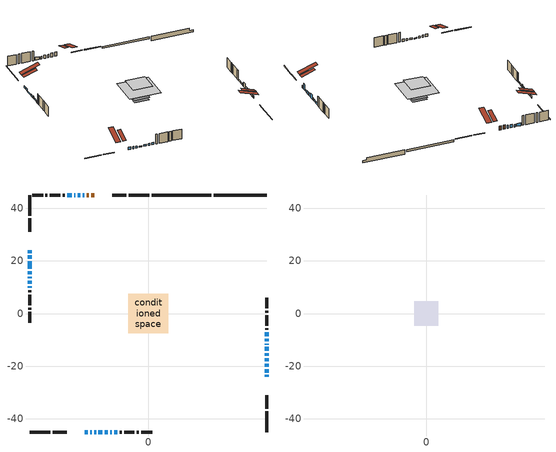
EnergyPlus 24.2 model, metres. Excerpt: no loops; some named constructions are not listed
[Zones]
conditioned space
 floor outside (Floor1 construction): -2.73,-2.73 -2.73,2.73 2.73,2.73 2.73,-2.73 z0.46
 floor outside (Floor2 construction): -2.73,-2.73 -2.73,2.73 2.73,2.73 2.73,-2.73 z0.46
 floor adiabatic (Floor4 construction): -3.62,-3.62 -3.62,3.62 3.62,3.62 3.62,-3.62 z0.46
 floor adiabatic (AdiabaticFloorConstruction): -7.54,-7.54 -7.54,7.54 7.54,7.54 7.54,-7.54 z2.9
 floor foundation (Slab1 construction): -3.4,-3.4 -3.4,3.4 3.4,3.4 3.4,-3.4 z-1.83
 floor foundation (Slab2 construction): -3.62,-3.62 -3.62,3.62 3.62,3.62 3.62,-3.62 z-0.65
 wall outside (RimJoist1 construction): 0.44,44.97 -7.41,44.97 / -44.97,-44.97 -37.12,-44.97 / -44.97,44.97 -44.97,37.12 / 44.97,-44.97 44.97,-37.12 z0.46:0.76
 wall outside (RimJoist2 construction): -8.34,44.97 -13.59,44.97 / -36.19,-44.97 -30.94,-44.97 / -44.97,36.19 -44.97,30.94 / 44.97,-36.19 44.97,-30.94 z0.46:0.76
 wall outside (AdiabaticWallConstruction 1): -20.47,44.97 -21.61,44.97 / -22.54,44.97 -23.43,44.97 z0.46:2.49
 wall outside (AdiabaticWallConstruction): 44.97,-24.06 44.97,-23.33 / 44.97,-11.77 44.97,-11.5 / -27.74,44.97 -28.16,44.97 z0.46:1.68; -44.97,24.06 -44.97,22.94 / -44.97,22.01 -44.97,20.84 / -24.06,-44.97 -22.89,-44.97 / -12.9,-44.97 -11.73,-44.97 z0.46:1.63; -44.97,19.92 -44.97,16.97 z0.46:0.92; 44.97,-22.41 44.97,-21.19 z0.46:3.41; 44.97,-20.26 44.97,-19.09 / 44.97,-10.57 44.97,-9.56 / 44.97,-8.63 44.97,-7.15 z0.46:1.43; 44.97,-18.16 44.97,-17.04 z0.46:1.93; 44.97,-16.12 44.97,-15.1 z0.46:2.04; 44.97,-14.17 44.97,-12.69 z0.46:2.75; -24.36,44.97 -24.87,44.97 z0.46:1.99; -25.79,44.97 -26.81,44.97 z0.46:1.98; -21.96,-44.97 -21.4,-44.97 z0.46:1.58; -20.47,-44.97 -19.81,-44.97 / -44.97,16.04 -44.97,14.82 / -44.97,12.41 -44.97,11.24 z0.46:1.32; -44.97,13.89 -44.97,13.33 z0.46:1.83; -18.88,-44.97 -17.51,-44.97 z0.46:0.97; -16.58,-44.97 -15.36,-44.97 / -44.97,10.31 -44.97,9.7 / -14.44,-44.97 -13.82,-44.97 z0.46:1.38; -29.09,44.97 -30.82,44.97 z0.46:1.88
 wall outside (Wall1 construction): -31.75,44.97 -32.44,44.97 / -10.8,-44.97 -10.11,-44.97 / -44.97,8.77 -44.97,8.08 / 44.97,-6.23 44.97,-5.53 z0.46:5.34
 wall outside (Wall2 construction): -33.37,44.97 -37.32,44.97 / -9.18,-44.97 -5.23,-44.97 / -44.97,7.15 -44.97,3.2 / 44.97,-4.61 44.97,-0.66 z0.46:5.34
 wall outside (Wall3 construction): -38.25,44.97 -39,44.97 / -4.3,-44.97 -3.54,-44.97 / -44.97,2.27 -44.97,1.51 / 44.97,0.27 44.97,1.03 z0.46:5.34
 wall outside (Wall4 construction): -39.93,44.97 -44.04,44.97 / -2.61,-44.97 1.49,-44.97 / -44.97,0.58 -44.97,-3.52 / 44.97,1.96 44.97,6.07 z0.46:5.34
 wall foundation (FoundationWall1 construction): 24.85,44.97,-1.83 24.85,44.97,0.46 42.96,44.97,0.46 42.96,44.97,-0.72 44.97,44.97,-0.72 44.97,44.97,-1.83
 wall foundation (FoundationWall2 construction): 23.92,44.97 1.37,44.97 z-0.65:0.26
 window (WindowConstruction 21): 44.97,-24.06 44.97,-23.34 z0.46:1.68
 window (WindowConstruction 5): -44.97,24.06 -44.97,22.94 z0.46:1.63
 window (WindowConstruction 6): -44.97,22.01 -44.97,20.84 z0.46:1.63
 window (WindowConstruction 7): -44.97,19.92 -44.97,16.97 z0.46:0.92
 window (WindowConstruction 8): 44.97,-22.41 44.97,-21.19 z0.46:3.41
 window (WindowConstruction 9): 44.97,-20.26 44.97,-19.09 z0.46:1.43
 window (WindowConstruction 10): 44.97,-18.16 44.97,-17.04 z0.46:1.93
 window (WindowConstruction 11): 44.97,-16.11 44.97,-15.1 z0.46:2.04
 window (WindowConstruction 12): 44.97,-14.17 44.97,-12.7 z0.46:2.75
 window (WindowConstruction 22): 44.97,-11.77 44.97,-11.5 z0.46:1.68
 window (WindowConstruction 13): -24.36,44.97 -24.87,44.97 z0.46:1.98
 window (WindowConstruction 14): -25.8,44.97 -26.81,44.97 z0.46:1.98
 window (WindowConstruction 15): -24.06,-44.97 -22.89,-44.97 z0.46:1.63
 window (WindowConstruction 16): -21.96,-44.97 -21.4,-44.97 z0.46:1.58
 window (WindowConstruction 17): -20.47,-44.97 -19.81,-44.97 z0.46:1.32
 window (WindowConstruction 18): -44.97,16.04 -44.97,14.82 z0.46:1.32
 window (WindowConstruction 19): -44.97,13.89 -44.97,13.33 z0.46:1.83
 window (WindowConstruction 20): -44.97,12.41 -44.97,11.24 z0.46:1.32
 window (WindowConstruction 24): -18.88,-44.97 -17.51,-44.97 z0.46:0.97
 window (WindowConstruction 23): -27.74,44.97 -28.16,44.97 z0.46:1.68
 window (WindowConstruction 25): -16.58,-44.97 -15.36,-44.97 z0.46:1.37
 window (WindowConstruction 26): -44.97,10.31 -44.97,9.7 z0.46:1.37
 window (WindowConstruction): 44.97,-10.57 44.97,-9.56 z0.46:1.43
 window (WindowConstruction 1): 44.97,-8.63 44.97,-7.16 z0.46:1.43
 window (WindowConstruction 2): -29.09,44.97 -30.82,44.97 z0.46:1.88
 window (WindowConstruction 3): -14.43,-44.97 -13.83,-44.97 z0.46:1.37
 window (WindowConstruction 4): -12.9,-44.97 -11.73,-44.97 z0.46:1.63
 door (Door): -20.47,44.97 -21.61,44.97 z0.46:2.49
 door (Door 1): -22.54,44.97 -23.43,44.97 z0.46:2.49
 ceiling adiabatic (AdiabaticFloorConstruction): 7.54,-7.54 7.54,7.54 -7.54,7.54 -7.54,-7.54 z2.9
 roof outside (Roof2 construction): -19.54,44.97,5.34 -19.54,38.41,7.52 -17.82,38.41,7.52 -17.82,44.97,5.34; -24.99,-44.97,5.34 -24.99,-38.41,7.52 -26.71,-38.41,7.52 -26.71,-44.97,5.34; -44.97,24.99,5.34 -38.41,24.99,7.52 -38.41,26.71,7.52 -44.97,26.71,5.34; 44.97,-24.99,5.34 38.41,-24.99,7.52 38.41,-26.71,7.52 44.97,-26.71,5.34
attic - vented
 floor to conditioned space (Floor3 construction Reversed): -4.6,-4.6 -4.6,4.6 4.6,4.6 4.6,-4.6 z5.34
 roof outside (Roof1 construction): -16.89,44.97,5.34 -16.89,36,8.33 -14.52,36,8.33 -14.52,44.97,5.34; -27.64,-44.97,5.34 -27.64,-36,8.33 -30.01,-36,8.33 -30.01,-44.97,5.34; -44.97,27.64,5.34 -36,27.64,8.33 -36,30.01,8.33 -44.97,30.01,5.34; 44.97,-27.64,5.34 36,-27.64,8.33 36,-30.01,8.33 44.97,-30.01,5.34
[Schedule:Day:Interval]
clothes dryer exhaust 0 schedule day: No, 01:00, 0.123457, 02:00, 0.0740741, 03:00, 0.0493827, 04:00, 0.0246914, 05:00, 0.0493827, 06:00, 0.0740741, 07:00, 0.197531, 08:00, 0.395062, 09:00, 0.592593, 10:00, 0.839506, 11:00, 0.962963, 12:00, 1, 13:00, 0.91358, 14:00, 0.82716, 15:00, 0.716049, 16:00, 0.753086, 17:00, 0.679012, 18:00, 0.666667, 20:00, 0.62963, 21:00, 0.641975, 22:00, 0.666667, 23:00, 0.54321, 24:00, 0.296296
clothes dryer exhaust 0 schedule default day; cooling season schedule day; cooling season schedule day 2; cooling season schedule default day; exterior lighting schedule default day; natural vent schedule default day: No, 24:00, 0
cooling season schedule day 1: No, 24:00, 1
exterior lighting schedule day: No, 01:00, 0.566667, 03:00, 0.524167, 05:00, 0.495833, 06:00, 0.5525, 07:00, 0.623333, 08:00, 0.580833, 09:00, 0.439167, 10:00, 0.354167, 12:00, 0.34, 13:00, 0.354167, 14:00, 0.396667, 15:00, 0.425, 16:00, 0.495833, 17:00, 0.623333, 18:00, 0.793333, 19:00, 0.906667, 20:00, 0.963333, 21:00, 0.991667, 22:00, 0.920833, 23:00, 0.793333, 24:00, 0.665833
exterior lighting schedule day 1: No, 01:00, 0.528571, 03:00, 0.488929, 05:00, 0.4625, 06:00, 0.515357, 07:00, 0.581429, 08:00, 0.541786, 09:00, 0.409643, 10:00, 0.330357, 12:00, 0.317143, 13:00, 0.330357, 14:00, 0.37, 15:00, 0.396429, 16:00, 0.4625, 17:00, 0.581429, 18:00, 0.74, 19:00, 0.845714, 20:00, 0.898571, 21:00, 0.925, 22:00, 0.858929, 23:00, 0.74, 24:00, 0.621071
exterior lighting schedule day 10: No, 01:00, 0.552381, 03:00, 0.510952, 05:00, 0.483333, 06:00, 0.538571, 07:00, 0.607619, 08:00, 0.56619, 09:00, 0.428095, 10:00, 0.345238, 12:00, 0.331429, 13:00, 0.345238, 14:00, 0.386667, 15:00, 0.414286, 16:00, 0.483333, 17:00, 0.607619, 18:00, 0.773333, 19:00, 0.88381, 20:00, 0.939048, 21:00, 0.966667, 22:00, 0.897619, 23:00, 0.773333, 24:00, 0.649048
exterior lighting schedule day 11: No, 01:00, 0.571429, 03:00, 0.528571, 05:00, 0.5, 06:00, 0.557143, 07:00, 0.628571, 08:00, 0.585714, 09:00, 0.442857, 10:00, 0.357143, 12:00, 0.342857, 13:00, 0.357143, 14:00, 0.4, 15:00, 0.428571, 16:00, 0.5, 17:00, 0.628571, 18:00, 0.8, 19:00, 0.914286, 20:00, 0.971429, 21:00, 1, 22:00, 0.928571, 23:00, 0.8, 24:00, 0.671429
exterior lighting schedule day 2: No, 01:00, 0.485714, 03:00, 0.449286, 05:00, 0.425, 06:00, 0.473571, 07:00, 0.534286, 08:00, 0.497857, 09:00, 0.376429, 10:00, 0.303571, 12:00, 0.291429, 13:00, 0.303571, 14:00, 0.34, 15:00, 0.364286, 16:00, 0.425, 17:00, 0.534286, 18:00, 0.68, 19:00, 0.777143, 20:00, 0.825714, 21:00, 0.85, 22:00, 0.789286, 23:00, 0.68, 24:00, 0.570714
exterior lighting schedule day 3: No, 01:00, 0.442857, 03:00, 0.409643, 05:00, 0.3875, 06:00, 0.431786, 07:00, 0.487143, 08:00, 0.453929, 09:00, 0.343214, 10:00, 0.276786, 12:00, 0.265714, 13:00, 0.276786, 14:00, 0.31, 15:00, 0.332143, 16:00, 0.3875, 17:00, 0.487143, 18:00, 0.62, 19:00, 0.708571, 20:00, 0.752857, 21:00, 0.775, 22:00, 0.719643, 23:00, 0.62, 24:00, 0.520357
exterior lighting schedule day 4: No, 01:00, 0.4, 03:00, 0.37, 05:00, 0.35, 06:00, 0.39, 07:00, 0.44, 08:00, 0.41, 09:00, 0.31, 10:00, 0.25, 12:00, 0.24, 13:00, 0.25, 14:00, 0.28, 15:00, 0.3, 16:00, 0.35, 17:00, 0.44, 18:00, 0.56, 19:00, 0.64, 20:00, 0.68, 21:00, 0.7, 22:00, 0.65, 23:00, 0.56, 24:00, 0.47
exterior lighting schedule day 5: No, 01:00, 0.380952, 03:00, 0.352381, 05:00, 0.333333, 06:00, 0.371429, 07:00, 0.419048, 08:00, 0.390476, 09:00, 0.295238, 10:00, 0.238095, 12:00, 0.228571, 13:00, 0.238095, 14:00, 0.266667, 15:00, 0.285714, 16:00, 0.333333, 17:00, 0.419048, 18:00, 0.533333, 19:00, 0.609524, 20:00, 0.647619, 21:00, 0.666667, 22:00, 0.619048, 23:00, 0.533333, 24:00, 0.447619
exterior lighting schedule day 6: No, 01:00, 0.390476, 03:00, 0.36119, 05:00, 0.341667, 06:00, 0.380714, 07:00, 0.429524, 08:00, 0.400238, 09:00, 0.302619, 10:00, 0.244048, 12:00, 0.234286, 13:00, 0.244048, 14:00, 0.273333, 15:00, 0.292857, 16:00, 0.341667, 17:00, 0.429524, 18:00, 0.546667, 19:00, 0.624762, 20:00, 0.66381, 21:00, 0.683333, 22:00, 0.634524, 23:00, 0.546667, 24:00, 0.45881
exterior lighting schedule day 7: No, 01:00, 0.419048, 03:00, 0.387619, 05:00, 0.366667, 06:00, 0.408571, 07:00, 0.460952, 08:00, 0.429524, 09:00, 0.324762, 10:00, 0.261905, 12:00, 0.251429, 13:00, 0.261905, 14:00, 0.293333, 15:00, 0.314286, 16:00, 0.366667, 17:00, 0.460952, 18:00, 0.586667, 19:00, 0.670476, 20:00, 0.712381, 21:00, 0.733333, 22:00, 0.680952, 23:00, 0.586667, 24:00, 0.492381
exterior lighting schedule day 8: No, 01:00, 0.466667, 03:00, 0.431667, 05:00, 0.408333, 06:00, 0.455, 07:00, 0.513333, 08:00, 0.478333, 09:00, 0.361667, 10:00, 0.291667, 12:00, 0.28, 13:00, 0.291667, 14:00, 0.326667, 15:00, 0.35, 16:00, 0.408333, 17:00, 0.513333, 18:00, 0.653333, 19:00, 0.746667, 20:00, 0.793333, 21:00, 0.816667, 22:00, 0.758333, 23:00, 0.653333, 24:00, 0.548333
exterior lighting schedule day 9: No, 01:00, 0.509524, 03:00, 0.47131, 05:00, 0.445833, 06:00, 0.496786, 07:00, 0.560476, 08:00, 0.522262, 09:00, 0.394881, 10:00, 0.318452, 12:00, 0.305714, 13:00, 0.318452, 14:00, 0.356667, 15:00, 0.382143, 16:00, 0.445833, 17:00, 0.560476, 18:00, 0.713333, 19:00, 0.815238, 20:00, 0.86619, 21:00, 0.891667, 22:00, 0.827976, 23:00, 0.713333, 24:00, 0.59869
[Schedule:Week:Daily]
clothes dryer exhaust 0 schedule Week Rule - Jan1-Dec31: clothes dryer exhaust 0 schedule day, clothes dryer exhaust 0 schedule day, clothes dryer exhaust 0 schedule day, clothes dryer exhaust 0 schedule day, clothes dryer exhaust 0 schedule day, clothes dryer exhaust 0 schedule day, clothes dryer exhaust 0 schedule day, clothes dryer exhaust 0 schedule default day, clothes dryer exhaust 0 schedule default day, clothes dryer exhaust 0 schedule default day, clothes dryer exhaust 0 schedule default day, clothes dryer exhaust 0 schedule default day
cooling season schedule Week Rule - Jan1-May26: cooling season schedule day, cooling season schedule day, cooling season schedule day, cooling season schedule day, cooling season schedule day, cooling season schedule day, cooling season schedule day, cooling season schedule default day, cooling season schedule default day, cooling season schedule default day, cooling season schedule default day, cooling season schedule default day
cooling season schedule Week Rule - May27-Jun2: cooling season schedule day, cooling season schedule day, cooling season schedule day, cooling season schedule day, cooling season schedule day, cooling season schedule day 1, cooling season schedule day 1, cooling season schedule default day, cooling season schedule default day, cooling season schedule default day, cooling season schedule default day, cooling season schedule default day
cooling season schedule Week Rule - Jun3-Aug25: cooling season schedule day 1, cooling season schedule day 1, cooling season schedule day 1, cooling season schedule day 1, cooling season schedule day 1, cooling season schedule day 1, cooling season schedule day 1, cooling season schedule default day, cooling season schedule default day, cooling season schedule default day, cooling season schedule default day, cooling season schedule default day
cooling season schedule Week Rule - Aug26-Sep1: cooling season schedule day 1, cooling season schedule day 1, cooling season schedule day 1, cooling season schedule day 1, cooling season schedule day 1, cooling season schedule day 1, cooling season schedule day 2, cooling season schedule default day, cooling season schedule default day, cooling season schedule default day, cooling season schedule default day, cooling season schedule default day
cooling season schedule Week Rule - Sep2-Dec31: cooling season schedule day 2, cooling season schedule day 2, cooling season schedule day 2, cooling season schedule day 2, cooling season schedule day 2, cooling season schedule day 2, cooling season schedule day 2, cooling season schedule default day, cooling season schedule default day, cooling season schedule default day, cooling season schedule default day, cooling season schedule default day
exterior lighting schedule Week Rule - Jan28-Feb3: exterior lighting schedule day, exterior lighting schedule day, exterior lighting schedule day, exterior lighting schedule day, exterior lighting schedule day 1, exterior lighting schedule day 1, exterior lighting schedule day 1, exterior lighting schedule default day, exterior lighting schedule default day, exterior lighting schedule default day, exterior lighting schedule default day, exterior lighting schedule default day
exterior lighting schedule Week Rule - Feb4-Feb24: exterior lighting schedule day 1, exterior lighting schedule day 1, exterior lighting schedule day 1, exterior lighting schedule day 1, exterior lighting schedule day 1, exterior lighting schedule day 1, exterior lighting schedule day 1, exterior lighting schedule default day, exterior lighting schedule default day, exterior lighting schedule default day, exterior lighting schedule default day, exterior lighting schedule default day
exterior lighting schedule Week Rule - Feb25-Mar3: exterior lighting schedule day 1, exterior lighting schedule day 1, exterior lighting schedule day 1, exterior lighting schedule day 1, exterior lighting schedule day 2, exterior lighting schedule day 2, exterior lighting schedule day 2, exterior lighting schedule default day, exterior lighting schedule default day, exterior lighting schedule default day, exterior lighting schedule default day, exterior lighting schedule default day
exterior lighting schedule Week Rule - Mar4-Mar31: exterior lighting schedule day 2, exterior lighting schedule day 2, exterior lighting schedule day 2, exterior lighting schedule day 2, exterior lighting schedule day 2, exterior lighting schedule day 2, exterior lighting schedule day 2, exterior lighting schedule default day, exterior lighting schedule default day, exterior lighting schedule default day, exterior lighting schedule default day, exterior lighting schedule default day
exterior lighting schedule Week Rule - Apr1-Apr28: exterior lighting schedule day 3, exterior lighting schedule day 3, exterior lighting schedule day 3, exterior lighting schedule day 3, exterior lighting schedule day 3, exterior lighting schedule day 3, exterior lighting schedule day 3, exterior lighting schedule default day, exterior lighting schedule default day, exterior lighting schedule default day, exterior lighting schedule default day, exterior lighting schedule default day
exterior lighting schedule Week Rule - Apr29-May5: exterior lighting schedule day 3, exterior lighting schedule day 3, exterior lighting schedule day 4, exterior lighting schedule day 4, exterior lighting schedule day 4, exterior lighting schedule day 4, exterior lighting schedule day 4, exterior lighting schedule default day, exterior lighting schedule default day, exterior lighting schedule default day, exterior lighting schedule default day, exterior lighting schedule default day
exterior lighting schedule Week Rule - May6-May26: exterior lighting schedule day 4, exterior lighting schedule day 4, exterior lighting schedule day 4, exterior lighting schedule day 4, exterior lighting schedule day 4, exterior lighting schedule day 4, exterior lighting schedule day 4, exterior lighting schedule default day, exterior lighting schedule default day, exterior lighting schedule default day, exterior lighting schedule default day, exterior lighting schedule default day
exterior lighting schedule Week Rule - May27-Jun2: exterior lighting schedule day 4, exterior lighting schedule day 4, exterior lighting schedule day 4, exterior lighting schedule day 4, exterior lighting schedule day 4, exterior lighting schedule day 5, exterior lighting schedule day 5, exterior lighting schedule default day, exterior lighting schedule default day, exterior lighting schedule default day, exterior lighting schedule default day, exterior lighting schedule default day
exterior lighting schedule Week Rule - Jun3-Jun30: exterior lighting schedule day 5, exterior lighting schedule day 5, exterior lighting schedule day 5, exterior lighting schedule day 5, exterior lighting schedule day 5, exterior lighting schedule day 5, exterior lighting schedule day 5, exterior lighting schedule default day, exterior lighting schedule default day, exterior lighting schedule default day, exterior lighting schedule default day, exterior lighting schedule default day
exterior lighting schedule Week Rule - Jul1-Jul28: exterior lighting schedule day 6, exterior lighting schedule day 6, exterior lighting schedule day 6, exterior lighting schedule day 6, exterior lighting schedule day 6, exterior lighting schedule day 6, exterior lighting schedule day 6, exterior lighting schedule default day, exterior lighting schedule default day, exterior lighting schedule default day, exterior lighting schedule default day, exterior lighting schedule default day
exterior lighting schedule Week Rule - Jul29-Aug4: exterior lighting schedule day 6, exterior lighting schedule day 6, exterior lighting schedule day 6, exterior lighting schedule day 7, exterior lighting schedule day 7, exterior lighting schedule day 7, exterior lighting schedule day 7, exterior lighting schedule default day, exterior lighting schedule default day, exterior lighting schedule default day, exterior lighting schedule default day, exterior lighting schedule default day
exterior lighting schedule Week Rule - Aug5-Aug25: exterior lighting schedule day 7, exterior lighting schedule day 7, exterior lighting schedule day 7, exterior lighting schedule day 7, exterior lighting schedule day 7, exterior lighting schedule day 7, exterior lighting schedule day 7, exterior lighting schedule default day, exterior lighting schedule default day, exterior lighting schedule default day, exterior lighting schedule default day, exterior lighting schedule default day
exterior lighting schedule Week Rule - Aug26-Sep1: exterior lighting schedule day 7, exterior lighting schedule day 7, exterior lighting schedule day 7, exterior lighting schedule day 7, exterior lighting schedule day 7, exterior lighting schedule day 7, exterior lighting schedule day 8, exterior lighting schedule default day, exterior lighting schedule default day, exterior lighting schedule default day, exterior lighting schedule default day, exterior lighting schedule default day
exterior lighting schedule Week Rule - Sep2-Sep29: exterior lighting schedule day 8, exterior lighting schedule day 8, exterior lighting schedule day 8, exterior lighting schedule day 8, exterior lighting schedule day 8, exterior lighting schedule day 8, exterior lighting schedule day 8, exterior lighting schedule default day, exterior lighting schedule default day, exterior lighting schedule default day, exterior lighting schedule default day, exterior lighting schedule default day
exterior lighting schedule Week Rule - Sep30-Oct6: exterior lighting schedule day 8, exterior lighting schedule day 9, exterior lighting schedule day 9, exterior lighting schedule day 9, exterior lighting schedule day 9, exterior lighting schedule day 9, exterior lighting schedule day 9, exterior lighting schedule default day, exterior lighting schedule default day, exterior lighting schedule default day, exterior lighting schedule default day, exterior lighting schedule default day
exterior lighting schedule Week Rule - Oct7-Oct27: exterior lighting schedule day 9, exterior lighting schedule day 9, exterior lighting schedule day 9, exterior lighting schedule day 9, exterior lighting schedule day 9, exterior lighting schedule day 9, exterior lighting schedule day 9, exterior lighting schedule default day, exterior lighting schedule default day, exterior lighting schedule default day, exterior lighting schedule default day, exterior lighting schedule default day
exterior lighting schedule Week Rule - Oct28-Nov3: exterior lighting schedule day 9, exterior lighting schedule day 9, exterior lighting schedule day 9, exterior lighting schedule day 9, exterior lighting schedule day 10, exterior lighting schedule day 10, exterior lighting schedule day 10, exterior lighting schedule default day, exterior lighting schedule default day, exterior lighting schedule default day, exterior lighting schedule default day, exterior lighting schedule default day
exterior lighting schedule Week Rule - Nov4-Nov24: exterior lighting schedule day 10, exterior lighting schedule day 10, exterior lighting schedule day 10, exterior lighting schedule day 10, exterior lighting schedule day 10, exterior lighting schedule day 10, exterior lighting schedule day 10, exterior lighting schedule default day, exterior lighting schedule default day, exterior lighting schedule default day, exterior lighting schedule default day, exterior lighting schedule default day
exterior lighting schedule Week Rule - Nov25-Dec1: exterior lighting schedule day 10, exterior lighting schedule day 10, exterior lighting schedule day 10, exterior lighting schedule day 10, exterior lighting schedule day 10, exterior lighting schedule day 10, exterior lighting schedule day 11, exterior lighting schedule default day, exterior lighting schedule default day, exterior lighting schedule default day, exterior lighting schedule default day, exterior lighting schedule default day
exterior lighting schedule Week Rule - Dec2-Dec31: exterior lighting schedule day 11, exterior lighting schedule day 11, exterior lighting schedule day 11, exterior lighting schedule day 11, exterior lighting schedule day 11, exterior lighting schedule day 11, exterior lighting schedule day 11, exterior lighting schedule default day, exterior lighting schedule default day, exterior lighting schedule default day, exterior lighting schedule default day, exterior lighting schedule default day
natural vent schedule Week Rule - Jan1-Dec31: natural vent schedule default day, natural vent schedule default day, natural vent schedule default day, natural vent schedule default day, natural vent schedule default day, natural vent schedule default day, natural vent schedule default day, natural vent schedule default day, natural vent schedule default day, natural vent schedule default day, natural vent schedule default day, natural vent schedule default day
[Schedule:Year]
clothes dryer exhaust 0 schedule: clothes dryer exhaust 0 schedule Week Rule - Jan1-Dec31, 1, 1, 12, 31
cooling season schedule: cooling season schedule Week Rule - Jan1-May26, 1, 1, 5, 26, cooling season schedule Week Rule - May27-Jun2, 5, 27, 6, 2, cooling season schedule Week Rule - Jun3-Aug25, 6, 3, 8, 25, cooling season schedule Week Rule - Aug26-Sep1, 8, 26, 9, 1, cooling season schedule Week Rule - Sep2-Dec31, 9, 2, 12, 31
natural vent schedule: natural vent schedule Week Rule - Jan1-Dec31, 1, 1, 12, 31
